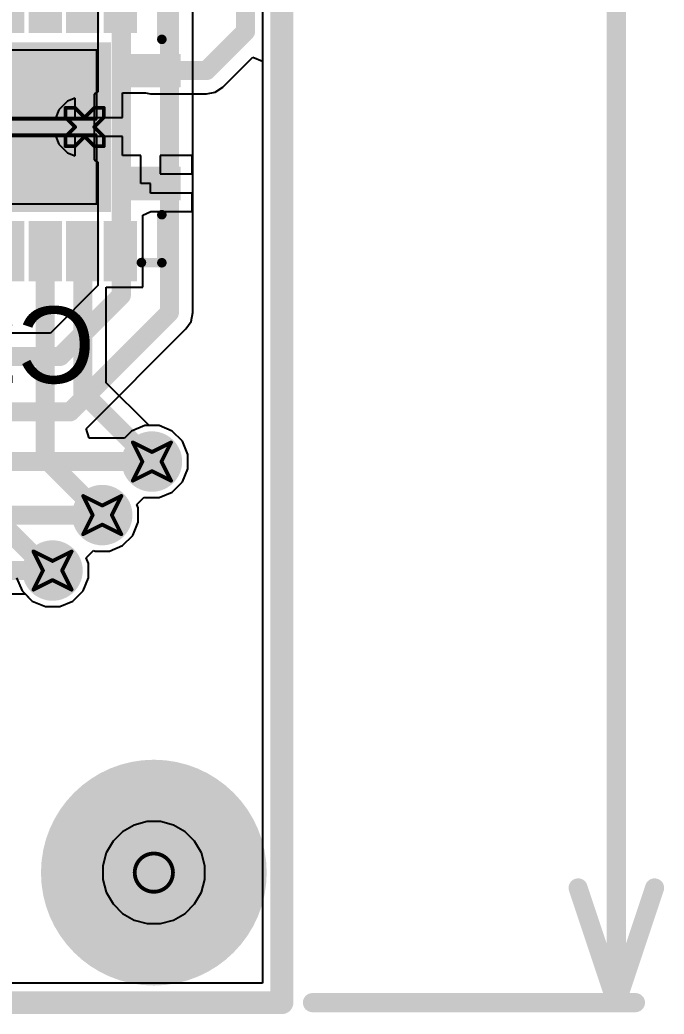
# Model space of a CAD drawing. Header units: inches. Extents: x -48 to 200, y -49 to 27.
# Drawn here: x 3.796 to 4.133, y -0.075 to 0.445 of the extents above; entities that cross this region are included whole.
import ezdxf

# ---------------------------------------------------------------- set-up
doc = ezdxf.new("R2010")
doc.units = ezdxf.units.IN
doc.header["$MEASUREMENT"] = 0
for name, color, linetype in [('Board Outline', 216, 'Continuous'), ('Bottom Layer', 5, 'Continuous'), ('Bottom Overlay', 54, 'Continuous'), ('Bottom Paste', 16, 'Continuous'), ('Bottom Solder', 6, 'Continuous'), ('Dimension', 6, 'Continuous'), ('Drill Drawing', 1, 'Continuous'), ('Multi-Layer', 9, 'Continuous'), ('Pad Holes', 156, 'Continuous'), ('Top Layer', 1, 'Continuous'), ('Top Solder', 216, 'Continuous'), ('Via Holes', 16, 'Continuous')]:
    doc.layers.add(name, color=color, linetype=linetype)
doc.styles.add('Arial', font='', dxfattribs={"height": 0.2})
doc.styles.get('Arial').set_extended_font_data('Arial')

# ---------------------------------------------------------------- blocks, each defined once
blk = doc.blocks.new('F_____________2')
at = {"layer": 'Bottom Layer'}
h = blk.add_hatch(color=5, dxfattribs=at)
edge = h.paths.add_edge_path()
edge.add_arc((0, 0), 0.019685, 0, 360)
at = {"layer": 'Bottom Solder'}
h = blk.add_hatch(color=6, dxfattribs=at)
edge = h.paths.add_edge_path()
edge.add_arc((0, 0), 0.0590551, 0, 360)
at = {"layer": 'Multi-Layer'}
h = blk.add_hatch(color=9, dxfattribs=at)
edge = h.paths.add_edge_path()
edge.add_arc((0, 0), 0.019685, 0, 360)
at = {"layer": 'Pad Holes'}
h = blk.add_hatch(color=7, dxfattribs=at)
edge = h.paths.add_edge_path()
edge.add_arc((0, 0), 0.019685, 0, 360)
at = {"layer": 'Top Layer'}
h = blk.add_hatch(color=1, dxfattribs=at)
edge = h.paths.add_edge_path()
edge.add_arc((0, 0), 0.019685, 0, 360)
at = {"layer": 'Top Solder'}
h = blk.add_hatch(color=216, dxfattribs=at)
edge = h.paths.add_edge_path()
edge.add_arc((0, 0), 0.0590551, 0, 360)
blk = doc.blocks.new('20_VFQFN_E_______P___B_21')
at = {"layer": 'Bottom Layer'}
for points in [[(-0.034252, 0.0964566), (-0.0248032, 0.0964566), (-0.0248032, 0.0728346), (-0.034252, 0.0728346)], [(0.0248032, 0.0964566), (0.034252, 0.0964566), (0.034252, 0.0728346), (0.0248032, 0.0728346)], [(-0.0767716, 0.0736219), (-0.0531496, 0.0736219), (-0.0531496, 0.0641731), (-0.0767716, 0.0641731)], [(0.0531496, 0.0736219), (0.0767716, 0.0736219), (0.0767716, 0.0641731), (0.0531496, 0.0641731)], [(-0.04035435, 0.06003925), (0.04035435, 0.06003925), (0.04035435, -0.06003945), (-0.04035435, -0.06003945)], [(-0.0767716, 0.0539369), (-0.0531496, 0.0539369), (-0.0531496, 0.0444881), (-0.0767716, 0.0444881)], [(0.0531496, 0.0539369), (0.0767716, 0.0539369), (0.0767716, 0.0444881), (0.0531496, 0.0444881)], [(-0.0767716, 0.0342519), (-0.0531496, 0.0342519), (-0.0531496, 0.0248031), (-0.0767716, 0.0248031)], [(0.0531496, 0.0342519), (0.0767716, 0.0342519), (0.0767716, 0.0248031), (0.0531496, 0.0248031)], [(-0.0767716, 0.0145668), (-0.0531496, 0.0145668), (-0.0531496, 0.005118), (-0.0767716, 0.005118)], [(0.0531496, 0.0145668), (0.0767716, 0.0145668), (0.0767716, 0.005118), (0.0531496, 0.005118)], [(-0.0767716, -0.0051182), (-0.0531496, -0.0051182), (-0.0531496, -0.014567), (-0.0767716, -0.014567)], [(0.0531496, -0.0051182), (0.0767716, -0.0051182), (0.0767716, -0.014567), (0.0531496, -0.014567)], [(-0.0767716, -0.0248033), (-0.0531496, -0.0248033), (-0.0531496, -0.0342521), (-0.0767716, -0.0342521)], [(0.0531496, -0.0248033), (0.0767716, -0.0248033), (0.0767716, -0.0342521), (0.0531496, -0.0342521)], [(-0.0767716, -0.0444883), (-0.0531496, -0.0444883), (-0.0531496, -0.0539371), (-0.0767716, -0.0539371)], [(0.0531496, -0.0444883), (0.0767716, -0.0444883), (0.0767716, -0.0539371), (0.0531496, -0.0539371)], [(-0.0767716, -0.0641733), (-0.0531496, -0.0641733), (-0.0531496, -0.0736221), (-0.0767716, -0.0736221)], [(0.0531496, -0.0641733), (0.0767716, -0.0641733), (0.0767716, -0.0736221), (0.0531496, -0.0736221)], [(-0.034252, -0.0728348), (-0.0248032, -0.0728348), (-0.0248032, -0.0964568), (-0.034252, -0.0964568)], [(0.0248032, -0.0728348), (0.034252, -0.0728348), (0.034252, -0.0964568), (0.0248032, -0.0964568)]]:
    blk.add_hatch(color=5, dxfattribs=at).paths.add_polyline_path(points)
h = blk.add_hatch(color=5, dxfattribs=at)
edge = h.paths.add_edge_path()
edge.add_arc((0, 0.0501968), 0.0059055, 0, 360)
h = blk.add_hatch(color=5, dxfattribs=at)
edge = h.paths.add_edge_path()
edge.add_arc((-0.0305118, -1e-07), 0.0059055, 0, 360)
h = blk.add_hatch(color=5, dxfattribs=at)
edge = h.paths.add_edge_path()
edge.add_arc((0.0305118, -1e-07), 0.0059055, 0, 360)
h = blk.add_hatch(color=5, dxfattribs=at)
edge = h.paths.add_edge_path()
edge.add_arc((0, -0.050197), 0.0059055, 0, 360)
at = {"layer": 'Bottom Paste'}
for points in [[(-0.034252, 0.0964566), (-0.0248032, 0.0964566), (-0.0248032, 0.0728346), (-0.034252, 0.0728346)], [(0.0248032, 0.0964566), (0.034252, 0.0964566), (0.034252, 0.0728346), (0.0248032, 0.0728346)], [(-0.0767716, 0.0736219), (-0.0531496, 0.0736219), (-0.0531496, 0.0641731), (-0.0767716, 0.0641731)], [(0.0531496, 0.0736219), (0.0767716, 0.0736219), (0.0767716, 0.0641731), (0.0531496, 0.0641731)], [(-0.0767716, 0.0539369), (-0.0531496, 0.0539369), (-0.0531496, 0.0444881), (-0.0767716, 0.0444881)], [(0.0531496, 0.0539369), (0.0767716, 0.0539369), (0.0767716, 0.0444881), (0.0531496, 0.0444881)], [(-0.0767716, 0.0342519), (-0.0531496, 0.0342519), (-0.0531496, 0.0248031), (-0.0767716, 0.0248031)], [(0.0531496, 0.0342519), (0.0767716, 0.0342519), (0.0767716, 0.0248031), (0.0531496, 0.0248031)], [(-0.0767716, 0.0145668), (-0.0531496, 0.0145668), (-0.0531496, 0.005118), (-0.0767716, 0.005118)], [(0.0531496, 0.0145668), (0.0767716, 0.0145668), (0.0767716, 0.005118), (0.0531496, 0.005118)], [(-0.0767716, -0.0051182), (-0.0531496, -0.0051182), (-0.0531496, -0.014567), (-0.0767716, -0.014567)], [(0.0531496, -0.0051182), (0.0767716, -0.0051182), (0.0767716, -0.014567), (0.0531496, -0.014567)], [(-0.0767716, -0.0248033), (-0.0531496, -0.0248033), (-0.0531496, -0.0342521), (-0.0767716, -0.0342521)], [(0.0531496, -0.0248033), (0.0767716, -0.0248033), (0.0767716, -0.0342521), (0.0531496, -0.0342521)], [(-0.0767716, -0.0444883), (-0.0531496, -0.0444883), (-0.0531496, -0.0539371), (-0.0767716, -0.0539371)], [(0.0531496, -0.0444883), (0.0767716, -0.0444883), (0.0767716, -0.0539371), (0.0531496, -0.0539371)], [(-0.0767716, -0.0641733), (-0.0531496, -0.0641733), (-0.0531496, -0.0736221), (-0.0767716, -0.0736221)], [(0.0531496, -0.0641733), (0.0767716, -0.0641733), (0.0767716, -0.0736221), (0.0531496, -0.0736221)], [(-0.034252, -0.0728348), (-0.0248032, -0.0728348), (-0.0248032, -0.0964568), (-0.034252, -0.0964568)], [(0.0248032, -0.0728348), (0.034252, -0.0728348), (0.034252, -0.0964568), (0.0248032, -0.0964568)]]:
    blk.add_hatch(color=16, dxfattribs=at).paths.add_polyline_path(points)
at = {"layer": 'Bottom Solder'}
for points in [[(-0.038252, 0.1004566), (-0.0208032, 0.1004566), (-0.0208032, 0.0688346), (-0.038252, 0.0688346)], [(0.0208032, 0.1004566), (0.038252, 0.1004566), (0.038252, 0.0688346), (0.0208032, 0.0688346)], [(-0.0807716, 0.0776219), (-0.0491496, 0.0776219), (-0.0491496, 0.0601731), (-0.0807716, 0.0601731)], [(0.0491496, 0.0776219), (0.0807716, 0.0776219), (0.0807716, 0.0601731), (0.0491496, 0.0601731)], [(-0.04435435, 0.06403925), (0.04435435, 0.06403925), (0.04435435, -0.06403945), (-0.04435435, -0.06403945)], [(-0.0807716, 0.0579369), (-0.0491496, 0.0579369), (-0.0491496, 0.0404881), (-0.0807716, 0.0404881)], [(0.0491496, 0.0579369), (0.0807716, 0.0579369), (0.0807716, 0.0404881), (0.0491496, 0.0404881)], [(-0.0807716, 0.0382519), (-0.0491496, 0.0382519), (-0.0491496, 0.0208031), (-0.0807716, 0.0208031)], [(0.0491496, 0.0382519), (0.0807716, 0.0382519), (0.0807716, 0.0208031), (0.0491496, 0.0208031)], [(-0.0807716, 0.0185668), (-0.0491496, 0.0185668), (-0.0491496, 0.001118), (-0.0807716, 0.001118)], [(0.0491496, 0.0185668), (0.0807716, 0.0185668), (0.0807716, 0.001118), (0.0491496, 0.001118)], [(-0.0807716, -0.0011182), (-0.0491496, -0.0011182), (-0.0491496, -0.018567), (-0.0807716, -0.018567)], [(0.0491496, -0.0011182), (0.0807716, -0.0011182), (0.0807716, -0.018567), (0.0491496, -0.018567)], [(-0.0807716, -0.0208033), (-0.0491496, -0.0208033), (-0.0491496, -0.0382521), (-0.0807716, -0.0382521)], [(0.0491496, -0.0208033), (0.0807716, -0.0208033), (0.0807716, -0.0382521), (0.0491496, -0.0382521)], [(-0.0807716, -0.0404883), (-0.0491496, -0.0404883), (-0.0491496, -0.0579371), (-0.0807716, -0.0579371)], [(0.0491496, -0.0404883), (0.0807716, -0.0404883), (0.0807716, -0.0579371), (0.0491496, -0.0579371)], [(-0.0807716, -0.0601733), (-0.0491496, -0.0601733), (-0.0491496, -0.0776221), (-0.0807716, -0.0776221)], [(0.0491496, -0.0601733), (0.0807716, -0.0601733), (0.0807716, -0.0776221), (0.0491496, -0.0776221)], [(-0.038252, -0.0688348), (-0.0208032, -0.0688348), (-0.0208032, -0.1004568), (-0.038252, -0.1004568)], [(0.0208032, -0.0688348), (0.038252, -0.0688348), (0.038252, -0.1004568), (0.0208032, -0.1004568)]]:
    blk.add_hatch(color=6, dxfattribs=at).paths.add_polyline_path(points)
at = {"layer": 'Multi-Layer'}
h = blk.add_hatch(color=9, dxfattribs=at)
edge = h.paths.add_edge_path()
edge.add_arc((0, 0.0501968), 0.0059055, 0, 360)
h = blk.add_hatch(color=9, dxfattribs=at)
edge = h.paths.add_edge_path()
edge.add_arc((-0.0305118, -1e-07), 0.0059055, 0, 360)
h = blk.add_hatch(color=9, dxfattribs=at)
edge = h.paths.add_edge_path()
edge.add_arc((0.0305118, -1e-07), 0.0059055, 0, 360)
h = blk.add_hatch(color=9, dxfattribs=at)
edge = h.paths.add_edge_path()
edge.add_arc((0, -0.050197), 0.0059055, 0, 360)
at = {"layer": 'Pad Holes'}
h = blk.add_hatch(color=7, dxfattribs=at)
edge = h.paths.add_edge_path()
edge.add_arc((0, 0.0501968), 0.003937, 0, 360)
h = blk.add_hatch(color=7, dxfattribs=at)
edge = h.paths.add_edge_path()
edge.add_arc((-0.0305118, -1e-07), 0.003937, 0, 360)
h = blk.add_hatch(color=7, dxfattribs=at)
edge = h.paths.add_edge_path()
edge.add_arc((0.0305118, -1e-07), 0.003937, 0, 360)
h = blk.add_hatch(color=7, dxfattribs=at)
edge = h.paths.add_edge_path()
edge.add_arc((0, -0.050197), 0.003937, 0, 360)
at = {"layer": 'Top Layer'}
h = blk.add_hatch(color=1, dxfattribs=at)
edge = h.paths.add_edge_path()
edge.add_arc((0, 0.0501968), 0.0059055, 0, 360)
h = blk.add_hatch(color=1, dxfattribs=at)
edge = h.paths.add_edge_path()
edge.add_arc((-0.0305118, -1e-07), 0.0059055, 0, 360)
h = blk.add_hatch(color=1, dxfattribs=at)
edge = h.paths.add_edge_path()
edge.add_arc((0.0305118, -1e-07), 0.0059055, 0, 360)
h = blk.add_hatch(color=1, dxfattribs=at)
edge = h.paths.add_edge_path()
edge.add_arc((0, -0.050197), 0.0059055, 0, 360)
at = {"layer": 'Bottom Overlay'}
for points in [[(-0.0708948, 0.0798816, 0.005, 0.005, 0), (-0.0709826, 0.0905826, 0.005, 0.005, 0)], [(-0.0458504, 0.0905826, 0.005, 0.005, 0), (-0.0709826, 0.0905826, 0.005, 0.005, 0)], [(0.0709826, 0.0905826, 0.005, 0.005, 0), (0.0458504, 0.0905826, 0.005, 0.005, 0)], [(0.0708948, 0.0798816, 0.005, 0.005, 0), (0.0709826, 0.0905826, 0.005, 0.005, 0)], [(-0.0709826, -0.0905828, 0.005, 0.005, 0), (-0.0708948, -0.0798818, 0.005, 0.005, 0)], [(0.0709826, -0.0905828, 0.005, 0.005, 0), (0.0708948, -0.0798818, 0.005, 0.005, 0)], [(-0.0458504, -0.0905828, 0.005, 0.005, 0), (-0.0709826, -0.0905828, 0.005, 0.005, 0)], [(0.0709826, -0.0905828, 0.005, 0.005, 0), (0.0458504, -0.0905828, 0.005, 0.005, 0)], [(-0.0345276, -0.1096458, 0.005, 0.005, 0), (-0.0295276, -0.1046458, 0.005, 0.005, 0)], [(-0.0245276, -0.1096458, 0.005, 0.005, 0), (-0.0295276, -0.1046458, 0.005, 0.005, 0)], [(-0.0245276, -0.1096458, 0.005, 0.005, 0), (-0.0345276, -0.1096458, 0.005, 0.005, 0)]]:
    blk.add_lwpolyline(points, format="xyseb", dxfattribs=at)
for points in [[(-0.0722326, 0.0905826, 0.0025, 0.0025, 1), (-0.0697326, 0.0905826, 0.0025, 0.0025, 1)], [(-0.0722326, 0.0905826, 0.0025, 0.0025, 1), (-0.0697326, 0.0905826, 0.0025, 0.0025, 1)], [(-0.0471004, 0.0905826, 0.0025, 0.0025, 1), (-0.0446004, 0.0905826, 0.0025, 0.0025, 1)], [(0.0446004, 0.0905826, 0.0025, 0.0025, 1), (0.0471004, 0.0905826, 0.0025, 0.0025, 1)], [(0.0697326, 0.0905826, 0.0025, 0.0025, 1), (0.0722326, 0.0905826, 0.0025, 0.0025, 1)], [(0.0697326, 0.0905826, 0.0025, 0.0025, 1), (0.0722326, 0.0905826, 0.0025, 0.0025, 1)], [(-0.0721448, 0.0798816, 0.0025, 0.0025, 1), (-0.0696448, 0.0798816, 0.0025, 0.0025, 1)], [(0.0696448, 0.0798816, 0.0025, 0.0025, 1), (0.0721448, 0.0798816, 0.0025, 0.0025, 1)], [(-0.0721448, -0.0798818, 0.0025, 0.0025, 1), (-0.0696448, -0.0798818, 0.0025, 0.0025, 1)], [(0.0696448, -0.0798818, 0.0025, 0.0025, 1), (0.0721448, -0.0798818, 0.0025, 0.0025, 1)], [(-0.0722326, -0.0905828, 0.0025, 0.0025, 1), (-0.0697326, -0.0905828, 0.0025, 0.0025, 1)], [(-0.0722326, -0.0905828, 0.0025, 0.0025, 1), (-0.0697326, -0.0905828, 0.0025, 0.0025, 1)], [(-0.0471004, -0.0905828, 0.0025, 0.0025, 1), (-0.0446004, -0.0905828, 0.0025, 0.0025, 1)], [(0.0446004, -0.0905828, 0.0025, 0.0025, 1), (0.0471004, -0.0905828, 0.0025, 0.0025, 1)], [(0.0697326, -0.0905828, 0.0025, 0.0025, 1), (0.0722326, -0.0905828, 0.0025, 0.0025, 1)], [(0.0697326, -0.0905828, 0.0025, 0.0025, 1), (0.0722326, -0.0905828, 0.0025, 0.0025, 1)], [(-0.0307776, -0.1046458, 0.0025, 0.0025, 1), (-0.0282776, -0.1046458, 0.0025, 0.0025, 1)], [(-0.0307776, -0.1046458, 0.0025, 0.0025, 1), (-0.0282776, -0.1046458, 0.0025, 0.0025, 1)], [(-0.0357776, -0.1096458, 0.0025, 0.0025, 1), (-0.0332776, -0.1096458, 0.0025, 0.0025, 1)], [(-0.0357776, -0.1096458, 0.0025, 0.0025, 1), (-0.0332776, -0.1096458, 0.0025, 0.0025, 1)], [(-0.0257776, -0.1096458, 0.0025, 0.0025, 1), (-0.0232776, -0.1096458, 0.0025, 0.0025, 1)], [(-0.0257776, -0.1096458, 0.0025, 0.0025, 1), (-0.0232776, -0.1096458, 0.0025, 0.0025, 1)]]:
    blk.add_lwpolyline(points, format="xyseb", close=True, dxfattribs=at)
at = {"layer": 'Bottom Paste'}
for p, q in [((-0.003937, 0.056496), (-0.0401575, 0.056496)), ((-0.0401575, 0.056496), (-0.0401575, 0.0041338)), ((-0.003937, 0.0041338), (-0.003937, 0.056496)), ((0.0401575, 0.056496), (0.003937, 0.056496)), ((0.003937, 0.056496), (0.003937, 0.0041338)), ((0.0401575, 0.0041338), (0.0401575, 0.056496)), ((-0.0401575, 0.0041338), (-0.003937, 0.0041338)), ((0.003937, 0.0041338), (0.0401575, 0.0041338)), ((-0.003937, -0.004134), (-0.0401575, -0.004134)), ((-0.0401575, -0.004134), (-0.0401575, -0.0564962)), ((-0.003937, -0.0564962), (-0.003937, -0.004134)), ((0.0401575, -0.004134), (0.003937, -0.004134)), ((0.003937, -0.004134), (0.003937, -0.0564962)), ((0.0401575, -0.0564962), (0.0401575, -0.004134)), ((-0.0401575, -0.0564962), (-0.003937, -0.0564962)), ((0.003937, -0.0564962), (0.0401575, -0.0564962))]:
    blk.add_line(p, q, dxfattribs=at)

msp = doc.modelspace()

# ---------------------------------------------------------------- hatches: boundary and pattern name
at = {"layer": 'Bottom Layer'}
h = msp.add_hatch(color=5, dxfattribs=at)
edge = h.paths.add_edge_path()
edge.add_arc((3.865, 0.214), 0.011811, 0, 360)
h = msp.add_hatch(color=5, dxfattribs=at)
edge = h.paths.add_edge_path()
edge.add_arc((3.839, 0.186), 0.011811, 0, 360)
h = msp.add_hatch(color=5, dxfattribs=at)
edge = h.paths.add_edge_path()
edge.add_arc((3.813, 0.157), 0.011811, 0, 360)
at = {"layer": 'Bottom Solder'}
h = msp.add_hatch(color=6, dxfattribs=at)
edge = h.paths.add_edge_path()
edge.add_arc((3.865, 0.214), 0.015811, 0, 360)
h = msp.add_hatch(color=6, dxfattribs=at)
edge = h.paths.add_edge_path()
edge.add_arc((3.839, 0.186), 0.015811, 0, 360)
h = msp.add_hatch(color=6, dxfattribs=at)
edge = h.paths.add_edge_path()
edge.add_arc((3.813, 0.157), 0.015811, 0, 360)
at = {"layer": 'Top Layer'}
h = msp.add_hatch(color=1, dxfattribs=at)
edge = h.paths.add_edge_path()
edge.add_arc((3.865, 0.214), 0.011811, 0, 360)
h = msp.add_hatch(color=1, dxfattribs=at)
edge = h.paths.add_edge_path()
edge.add_arc((3.839, 0.186), 0.011811, 0, 360)
h = msp.add_hatch(color=1, dxfattribs=at)
edge = h.paths.add_edge_path()
edge.add_arc((3.813, 0.157), 0.011811, 0, 360)
at = {"layer": 'Top Solder'}
h = msp.add_hatch(color=216, dxfattribs=at)
edge = h.paths.add_edge_path()
edge.add_arc((3.865, 0.214), 0.015811, 0, 360)
h = msp.add_hatch(color=216, dxfattribs=at)
edge = h.paths.add_edge_path()
edge.add_arc((3.839, 0.186), 0.015811, 0, 360)
h = msp.add_hatch(color=216, dxfattribs=at)
edge = h.paths.add_edge_path()
edge.add_arc((3.813, 0.157), 0.015811, 0, 360)
at = {"layer": 'Via Holes'}
h = msp.add_hatch(color=7, dxfattribs=at)
edge = h.paths.add_edge_path()
edge.add_arc((3.865, 0.214), 0.0059055, 0, 360)
h = msp.add_hatch(color=7, dxfattribs=at)
edge = h.paths.add_edge_path()
edge.add_arc((3.839, 0.186), 0.0059055, 0, 360)
h = msp.add_hatch(color=7, dxfattribs=at)
edge = h.paths.add_edge_path()
edge.add_arc((3.813, 0.157), 0.0059055, 0, 360)

# ---------------------------------------------------------------- linework, layer by layer
at = {"layer": 'Board Outline'}
for points in [[(3.933, -0.069, 0.012, 0.012, 0), (3.933, 1.931, 0.012, 0.012, 0)], [(-0.067, -0.069, 0.012, 0.012, 0), (3.933, -0.069, 0.012, 0.012, 0)]]:
    msp.add_lwpolyline(points, format="xyseb", dxfattribs=at)
msp.add_lwpolyline([(3.93, -0.069, 0.006, 0.006, 1), (3.936, -0.069, 0.006, 0.006, 1)], format="xyseb", close=True, dxfattribs=at)
msp.add_lwpolyline([(3.93, -0.069, 0.006, 0.006, 1), (3.936, -0.069, 0.006, 0.006, 1)], format="xyseb", close=True, dxfattribs=at)
at = {"layer": 'Bottom Layer'}
for p, q in [((3.9021476, 0.4098446), (3.9178046, 0.4255016)), ((3.9178046, 0.4255016), (3.9228046, 0.4234305)), ((3.9228046, 0.4234305), (3.9228046, -0.0588046)), ((3.8496613, 0.3939684), (3.8496613, 0.4067717)), ((3.8496613, 0.4067717), (3.8617001, 0.4067717)), ((3.8617001, 0.4067717), (3.8642677, 0.406261)), ((3.8642677, 0.406261), (3.8934961, 0.406261)), ((3.8934961, 0.406261), (3.8981783, 0.4071923)), ((3.8981783, 0.4071923), (3.9021476, 0.4098446)), ((3.7796221, 0.3939684), (3.8496613, 0.3939684)), ((3.8496613, 0.3839684), (3.7796221, 0.3839684)), ((3.8496613, 0.3741653), (3.8496613, 0.3839684)), ((3.8592677, 0.3741653), (3.8496613, 0.3741653)), ((3.8592677, 0.3594407), (3.8592677, 0.3741653)), ((3.8860787, 0.3741653), (3.8692677, 0.3741653)), ((3.8692677, 0.3741653), (3.8692677, 0.3644407)), ((3.8860787, 0.3644407), (3.8860787, 0.3741653)), ((3.8692677, 0.3644407), (3.8860787, 0.3644407)), ((3.8642677, 0.3594407), (3.8592677, 0.3594407)), ((3.8642677, 0.3544407), (3.8642677, 0.3594407)), ((3.8860787, 0.3544407), (3.8642677, 0.3544407)), ((3.8860787, 0.3447165), (3.8860787, 0.3544407)), ((3.860244, 0.3428188), (3.864458, 0.3447165)), ((3.864458, 0.3447165), (3.8860787, 0.3447165)), ((3.860244, 0.3051969), (3.860244, 0.3428188)), ((3.8410697, 0.2552333), (3.8410697, 0.3051969)), ((3.8410697, 0.3051969), (3.860244, 0.3051969)), ((3.863492, 0.232811), (3.8410697, 0.2552333)), ((3.8687417, 0.232811), (3.863492, 0.232811)), ((3.8756556, 0.2299472), (3.8687417, 0.232811)), ((3.8809472, 0.2246556), (3.8756556, 0.2299472)), ((3.883811, 0.2177417), (3.8809472, 0.2246556)), ((3.883811, 0.2102583), (3.883811, 0.2177417)), ((3.8809472, 0.2033444), (3.883811, 0.2102583)), ((3.8756556, 0.1980528), (3.8809472, 0.2033444)), ((3.8687417, 0.195189), (3.8756556, 0.1980528)), ((3.8570794, 0.1915079), (3.8609063, 0.1953348)), ((3.8609063, 0.1953348), (3.8612583, 0.195189)), ((3.8612583, 0.195189), (3.8687417, 0.195189)), ((3.857811, 0.1897417), (3.8570794, 0.1915079)), ((3.857811, 0.1822583), (3.857811, 0.1897417)), ((3.8549472, 0.1753444), (3.857811, 0.1822583)), ((3.8496556, 0.1700528), (3.8549472, 0.1753444)), ((3.8305794, 0.163715), (3.8344063, 0.1675419)), ((3.8344063, 0.1675419), (3.8352583, 0.167189)), ((3.8352583, 0.167189), (3.8427417, 0.167189)), ((3.8427417, 0.167189), (3.8496556, 0.1700528)), ((3.831811, 0.1607417), (3.8305794, 0.163715)), ((3.831811, 0.1532583), (3.831811, 0.1607417)), ((3.794189, 0.1532583), (3.7970528, 0.1463444)), ((3.8289472, 0.1463444), (3.831811, 0.1532583)), ((3.7970528, 0.1463444), (3.8023444, 0.1410528)), ((3.8236556, 0.1410528), (3.8289472, 0.1463444)), ((3.8023444, 0.1410528), (3.8092583, 0.138189)), ((3.8167417, 0.138189), (3.8236556, 0.1410528)), ((3.8092583, 0.138189), (3.8167417, 0.138189)), ((3.8557, 0.0238665), (3.849615, 0.0203533)), ((3.8624868, 0.025685), (3.8557, 0.0238665)), ((3.8695132, 0.025685), (3.8624868, 0.025685)), ((3.8763, 0.0238665), (3.8695132, 0.025685)), ((3.882385, 0.0203533), (3.8763, 0.0238665)), ((3.849615, 0.0203533), (3.8446467, 0.015385)), ((3.8873533, 0.015385), (3.882385, 0.0203533)), ((3.8446467, 0.015385), (3.8411335, 0.0093)), ((3.8908665, 0.0093), (3.8873533, 0.015385)), ((3.8411335, 0.0093), (3.839315, 0.0025132)), ((3.892685, 0.0025132), (3.8908665, 0.0093)), ((3.839315, 0.0025132), (3.839315, -0.0045132)), ((3.892685, -0.0045132), (3.892685, 0.0025132)), ((3.839315, -0.0045132), (3.8411335, -0.0113)), ((3.8908665, -0.0113), (3.892685, -0.0045132)), ((3.8411335, -0.0113), (3.8446467, -0.017385)), ((3.8873533, -0.017385), (3.8908665, -0.0113)), ((3.8446467, -0.017385), (3.849615, -0.0223533)), ((3.882385, -0.0223533), (3.8873533, -0.017385)), ((3.849615, -0.0223533), (3.8557, -0.0258665)), ((3.8557, -0.0258665), (3.8624868, -0.027685)), ((3.8695132, -0.027685), (3.8763, -0.0258665)), ((3.8763, -0.0258665), (3.882385, -0.0223533)), ((3.8624868, -0.027685), (3.8695132, -0.027685)), ((3.9228046, -0.0588046), (-0.0568046, -0.0588046))]:
    msp.add_line(p, q, dxfattribs=at)
for points in [[(3.914, 0.439, 0.01, 0.01, 0), (3.914, 0.609, 0.01, 0.01, 0)], [(3.8934961, 0.4184961, 0.01, 0.01, 0), (3.914, 0.439, 0.01, 0.01, 0)], [(3.8642677, 0.4184961, 0.01, 0.01, 0), (3.8934961, 0.4184961, 0.01, 0.01, 0)], [(3.8091496, 0.2158504, 0.01, 0.01, 0), (3.8091496, 0.3240079, 0.01, 0.01, 0)], [(3.8288346, 0.2501654, 0.01, 0.01, 0), (3.8288346, 0.3240079, 0.01, 0.01, 0)], [(3.8288346, 0.2501654, 0.01, 0.01, 0), (3.865, 0.214, 0.01, 0.01, 0)], [(3.8091496, 0.2158504, 0.01, 0.01, 0), (3.839, 0.186, 0.01, 0.01, 0)], [(3.7894645, 0.1784522, 0.01, 0.01, 0), (3.8109167, 0.157, 0.01, 0.01, 0)], [(3.8109167, 0.157, 0.01, 0.01, 0), (3.813, 0.157, 0.01, 0.01, 0)]]:
    msp.add_lwpolyline(points, format="xyseb", dxfattribs=at)
for points in [[(3.9115, 0.439, 0.005, 0.005, 1), (3.9165, 0.439, 0.005, 0.005, 1)], [(3.9115, 0.439, 0.005, 0.005, 1), (3.9165, 0.439, 0.005, 0.005, 1)], [(3.8617677, 0.4184961, 0.005, 0.005, 1), (3.8667677, 0.4184961, 0.005, 0.005, 1)], [(3.8909961, 0.4184961, 0.005, 0.005, 1), (3.8959961, 0.4184961, 0.005, 0.005, 1)], [(3.8909961, 0.4184961, 0.005, 0.005, 1), (3.8959961, 0.4184961, 0.005, 0.005, 1)], [(3.8066496, 0.3240079, 0.005, 0.005, 1), (3.8116496, 0.3240079, 0.005, 0.005, 1)], [(3.8263346, 0.3240079, 0.005, 0.005, 1), (3.8313346, 0.3240079, 0.005, 0.005, 1)], [(3.8263346, 0.2501654, 0.005, 0.005, 1), (3.8313346, 0.2501654, 0.005, 0.005, 1)], [(3.8263346, 0.2501654, 0.005, 0.005, 1), (3.8313346, 0.2501654, 0.005, 0.005, 1)], [(3.8066496, 0.2158504, 0.005, 0.005, 1), (3.8116496, 0.2158504, 0.005, 0.005, 1)], [(3.8066496, 0.2158504, 0.005, 0.005, 1), (3.8116496, 0.2158504, 0.005, 0.005, 1)], [(3.8625, 0.214, 0.005, 0.005, 1), (3.8675, 0.214, 0.005, 0.005, 1)], [(3.8365, 0.186, 0.005, 0.005, 1), (3.8415, 0.186, 0.005, 0.005, 1)], [(3.8084167, 0.157, 0.005, 0.005, 1), (3.8134167, 0.157, 0.005, 0.005, 1)], [(3.8084167, 0.157, 0.005, 0.005, 1), (3.8134167, 0.157, 0.005, 0.005, 1)], [(3.8105, 0.157, 0.005, 0.005, 1), (3.8155, 0.157, 0.005, 0.005, 1)]]:
    msp.add_lwpolyline(points, format="xyseb", close=True, dxfattribs=at)
at = {"layer": 'Dimension'}
for points in [[(4.108, -0.069, 0.01, 0.01, 0), (4.108, 0.664076, 0.01, 0.01, 0)], [(4.088, -0.009, 0.01, 0.01, 0), (4.108, -0.069, 0.01, 0.01, 0)], [(4.108, -0.069, 0.01, 0.01, 0), (4.128, -0.009, 0.01, 0.01, 0)], [(3.949, -0.069, 0.01, 0.01, 0), (4.118, -0.069, 0.01, 0.01, 0)]]:
    msp.add_lwpolyline(points, format="xyseb", dxfattribs=at)
for points in [[(4.0855, -0.009, 0.005, 0.005, 1), (4.0905, -0.009, 0.005, 0.005, 1)], [(4.1255, -0.009, 0.005, 0.005, 1), (4.1305, -0.009, 0.005, 0.005, 1)], [(3.9465, -0.069, 0.005, 0.005, 1), (3.9515, -0.069, 0.005, 0.005, 1)], [(4.1055, -0.069, 0.005, 0.005, 1), (4.1105, -0.069, 0.005, 0.005, 1)], [(4.1055, -0.069, 0.005, 0.005, 1), (4.1105, -0.069, 0.005, 0.005, 1)], [(4.1055, -0.069, 0.005, 0.005, 1), (4.1105, -0.069, 0.005, 0.005, 1)], [(4.1155, -0.069, 0.005, 0.005, 1), (4.1205, -0.069, 0.005, 0.005, 1)]]:
    msp.add_lwpolyline(points, format="xyseb", close=True, dxfattribs=at)
at = {"layer": 'Drill Drawing'}
for points in [[(3.8198189, 0.3939685, 0.002, 0.002, 0), (3.8198189, 0.3989685, 0.002, 0.002, 0)], [(3.8198189, 0.3989685, 0.002, 0.002, 0), (3.8248189, 0.3989685, 0.002, 0.002, 0)], [(3.8248189, 0.3989685, 0.002, 0.002, 0), (3.8298189, 0.3939685, 0.002, 0.002, 0)], [(3.8298189, 0.3939685, 0.002, 0.002, 0), (3.8348189, 0.3989685, 0.002, 0.002, 0)], [(3.8348189, 0.3989685, 0.002, 0.002, 0), (3.8398189, 0.3989685, 0.002, 0.002, 0)], [(3.8398189, 0.3939685, 0.002, 0.002, 0), (3.8398189, 0.3989685, 0.002, 0.002, 0)], [(3.8198189, 0.3939685, 0.002, 0.002, 0), (3.8248189, 0.3889685, 0.002, 0.002, 0)], [(3.8348189, 0.3889685, 0.002, 0.002, 0), (3.8398189, 0.3939685, 0.002, 0.002, 0)], [(3.8198189, 0.3839685, 0.002, 0.002, 0), (3.8248189, 0.3889685, 0.002, 0.002, 0)], [(3.8198189, 0.3789685, 0.002, 0.002, 0), (3.8198189, 0.3839685, 0.002, 0.002, 0)], [(3.8248189, 0.3789685, 0.002, 0.002, 0), (3.8298189, 0.3839685, 0.002, 0.002, 0)], [(3.8298189, 0.3839685, 0.002, 0.002, 0), (3.8348189, 0.3789685, 0.002, 0.002, 0)], [(3.8348189, 0.3889685, 0.002, 0.002, 0), (3.8398189, 0.3839685, 0.002, 0.002, 0)], [(3.8398189, 0.3789685, 0.002, 0.002, 0), (3.8398189, 0.3839685, 0.002, 0.002, 0)], [(3.8198189, 0.3789685, 0.002, 0.002, 0), (3.8248189, 0.3789685, 0.002, 0.002, 0)], [(3.8348189, 0.3789685, 0.002, 0.002, 0), (3.8398189, 0.3789685, 0.002, 0.002, 0)], [(3.855, 0.224, 0.002, 0.002, 0), (3.865, 0.219, 0.002, 0.002, 0)], [(3.855, 0.224, 0.002, 0.002, 0), (3.86, 0.214, 0.002, 0.002, 0)], [(3.865, 0.219, 0.002, 0.002, 0), (3.875, 0.224, 0.002, 0.002, 0)], [(3.87, 0.214, 0.002, 0.002, 0), (3.875, 0.224, 0.002, 0.002, 0)], [(3.855, 0.204, 0.002, 0.002, 0), (3.86, 0.214, 0.002, 0.002, 0)], [(3.87, 0.214, 0.002, 0.002, 0), (3.875, 0.204, 0.002, 0.002, 0)], [(3.855, 0.204, 0.002, 0.002, 0), (3.865, 0.209, 0.002, 0.002, 0)], [(3.865, 0.209, 0.002, 0.002, 0), (3.875, 0.204, 0.002, 0.002, 0)], [(3.829, 0.196, 0.002, 0.002, 0), (3.839, 0.191, 0.002, 0.002, 0)], [(3.829, 0.196, 0.002, 0.002, 0), (3.834, 0.186, 0.002, 0.002, 0)], [(3.839, 0.191, 0.002, 0.002, 0), (3.849, 0.196, 0.002, 0.002, 0)], [(3.844, 0.186, 0.002, 0.002, 0), (3.849, 0.196, 0.002, 0.002, 0)], [(3.829, 0.176, 0.002, 0.002, 0), (3.834, 0.186, 0.002, 0.002, 0)], [(3.844, 0.186, 0.002, 0.002, 0), (3.849, 0.176, 0.002, 0.002, 0)], [(3.829, 0.176, 0.002, 0.002, 0), (3.839, 0.181, 0.002, 0.002, 0)], [(3.839, 0.181, 0.002, 0.002, 0), (3.849, 0.176, 0.002, 0.002, 0)], [(3.803, 0.167, 0.002, 0.002, 0), (3.813, 0.162, 0.002, 0.002, 0)], [(3.803, 0.167, 0.002, 0.002, 0), (3.808, 0.157, 0.002, 0.002, 0)], [(3.813, 0.162, 0.002, 0.002, 0), (3.823, 0.167, 0.002, 0.002, 0)], [(3.818, 0.157, 0.002, 0.002, 0), (3.823, 0.167, 0.002, 0.002, 0)], [(3.803, 0.147, 0.002, 0.002, 0), (3.808, 0.157, 0.002, 0.002, 0)], [(3.818, 0.157, 0.002, 0.002, 0), (3.823, 0.147, 0.002, 0.002, 0)], [(3.803, 0.147, 0.002, 0.002, 0), (3.813, 0.152, 0.002, 0.002, 0)], [(3.813, 0.152, 0.002, 0.002, 0), (3.823, 0.147, 0.002, 0.002, 0)]]:
    msp.add_lwpolyline(points, format="xyseb", dxfattribs=at)
for points in [[(3.8193189, 0.3989685, 0.001, 0.001, 1), (3.8203189, 0.3989685, 0.001, 0.001, 1)], [(3.8193189, 0.3989685, 0.001, 0.001, 1), (3.8203189, 0.3989685, 0.001, 0.001, 1)], [(3.8243189, 0.3989685, 0.001, 0.001, 1), (3.8253189, 0.3989685, 0.001, 0.001, 1)], [(3.8243189, 0.3989685, 0.001, 0.001, 1), (3.8253189, 0.3989685, 0.001, 0.001, 1)], [(3.8343189, 0.3989685, 0.001, 0.001, 1), (3.8353189, 0.3989685, 0.001, 0.001, 1)], [(3.8343189, 0.3989685, 0.001, 0.001, 1), (3.8353189, 0.3989685, 0.001, 0.001, 1)], [(3.8393189, 0.3989685, 0.001, 0.001, 1), (3.8403189, 0.3989685, 0.001, 0.001, 1)], [(3.8393189, 0.3989685, 0.001, 0.001, 1), (3.8403189, 0.3989685, 0.001, 0.001, 1)], [(3.8193189, 0.3939685, 0.001, 0.001, 1), (3.8203189, 0.3939685, 0.001, 0.001, 1)], [(3.8193189, 0.3939685, 0.001, 0.001, 1), (3.8203189, 0.3939685, 0.001, 0.001, 1)], [(3.8293189, 0.3939685, 0.001, 0.001, 1), (3.8303189, 0.3939685, 0.001, 0.001, 1)], [(3.8293189, 0.3939685, 0.001, 0.001, 1), (3.8303189, 0.3939685, 0.001, 0.001, 1)], [(3.8393189, 0.3939685, 0.001, 0.001, 1), (3.8403189, 0.3939685, 0.001, 0.001, 1)], [(3.8393189, 0.3939685, 0.001, 0.001, 1), (3.8403189, 0.3939685, 0.001, 0.001, 1)], [(3.8193189, 0.3839685, 0.001, 0.001, 1), (3.8203189, 0.3839685, 0.001, 0.001, 1)], [(3.8193189, 0.3839685, 0.001, 0.001, 1), (3.8203189, 0.3839685, 0.001, 0.001, 1)], [(3.8243189, 0.3889685, 0.001, 0.001, 1), (3.8253189, 0.3889685, 0.001, 0.001, 1)], [(3.8243189, 0.3889685, 0.001, 0.001, 1), (3.8253189, 0.3889685, 0.001, 0.001, 1)], [(3.8293189, 0.3839685, 0.001, 0.001, 1), (3.8303189, 0.3839685, 0.001, 0.001, 1)], [(3.8293189, 0.3839685, 0.001, 0.001, 1), (3.8303189, 0.3839685, 0.001, 0.001, 1)], [(3.8343189, 0.3889685, 0.001, 0.001, 1), (3.8353189, 0.3889685, 0.001, 0.001, 1)], [(3.8343189, 0.3889685, 0.001, 0.001, 1), (3.8353189, 0.3889685, 0.001, 0.001, 1)], [(3.8393189, 0.3839685, 0.001, 0.001, 1), (3.8403189, 0.3839685, 0.001, 0.001, 1)], [(3.8393189, 0.3839685, 0.001, 0.001, 1), (3.8403189, 0.3839685, 0.001, 0.001, 1)], [(3.8193189, 0.3789685, 0.001, 0.001, 1), (3.8203189, 0.3789685, 0.001, 0.001, 1)], [(3.8193189, 0.3789685, 0.001, 0.001, 1), (3.8203189, 0.3789685, 0.001, 0.001, 1)], [(3.8243189, 0.3789685, 0.001, 0.001, 1), (3.8253189, 0.3789685, 0.001, 0.001, 1)], [(3.8243189, 0.3789685, 0.001, 0.001, 1), (3.8253189, 0.3789685, 0.001, 0.001, 1)], [(3.8343189, 0.3789685, 0.001, 0.001, 1), (3.8353189, 0.3789685, 0.001, 0.001, 1)], [(3.8343189, 0.3789685, 0.001, 0.001, 1), (3.8353189, 0.3789685, 0.001, 0.001, 1)], [(3.8393189, 0.3789685, 0.001, 0.001, 1), (3.8403189, 0.3789685, 0.001, 0.001, 1)], [(3.8393189, 0.3789685, 0.001, 0.001, 1), (3.8403189, 0.3789685, 0.001, 0.001, 1)], [(3.8545, 0.224, 0.001, 0.001, 1), (3.8555, 0.224, 0.001, 0.001, 1)], [(3.8545, 0.224, 0.001, 0.001, 1), (3.8555, 0.224, 0.001, 0.001, 1)], [(3.8745, 0.224, 0.001, 0.001, 1), (3.8755, 0.224, 0.001, 0.001, 1)], [(3.8745, 0.224, 0.001, 0.001, 1), (3.8755, 0.224, 0.001, 0.001, 1)], [(3.8645, 0.219, 0.001, 0.001, 1), (3.8655, 0.219, 0.001, 0.001, 1)], [(3.8645, 0.219, 0.001, 0.001, 1), (3.8655, 0.219, 0.001, 0.001, 1)], [(3.8595, 0.214, 0.001, 0.001, 1), (3.8605, 0.214, 0.001, 0.001, 1)], [(3.8595, 0.214, 0.001, 0.001, 1), (3.8605, 0.214, 0.001, 0.001, 1)], [(3.8695, 0.214, 0.001, 0.001, 1), (3.8705, 0.214, 0.001, 0.001, 1)], [(3.8695, 0.214, 0.001, 0.001, 1), (3.8705, 0.214, 0.001, 0.001, 1)], [(3.8645, 0.209, 0.001, 0.001, 1), (3.8655, 0.209, 0.001, 0.001, 1)], [(3.8645, 0.209, 0.001, 0.001, 1), (3.8655, 0.209, 0.001, 0.001, 1)], [(3.8545, 0.204, 0.001, 0.001, 1), (3.8555, 0.204, 0.001, 0.001, 1)], [(3.8545, 0.204, 0.001, 0.001, 1), (3.8555, 0.204, 0.001, 0.001, 1)], [(3.8745, 0.204, 0.001, 0.001, 1), (3.8755, 0.204, 0.001, 0.001, 1)], [(3.8745, 0.204, 0.001, 0.001, 1), (3.8755, 0.204, 0.001, 0.001, 1)], [(3.8285, 0.196, 0.001, 0.001, 1), (3.8295, 0.196, 0.001, 0.001, 1)], [(3.8285, 0.196, 0.001, 0.001, 1), (3.8295, 0.196, 0.001, 0.001, 1)], [(3.8485, 0.196, 0.001, 0.001, 1), (3.8495, 0.196, 0.001, 0.001, 1)], [(3.8485, 0.196, 0.001, 0.001, 1), (3.8495, 0.196, 0.001, 0.001, 1)], [(3.8385, 0.191, 0.001, 0.001, 1), (3.8395, 0.191, 0.001, 0.001, 1)], [(3.8385, 0.191, 0.001, 0.001, 1), (3.8395, 0.191, 0.001, 0.001, 1)], [(3.8335, 0.186, 0.001, 0.001, 1), (3.8345, 0.186, 0.001, 0.001, 1)], [(3.8335, 0.186, 0.001, 0.001, 1), (3.8345, 0.186, 0.001, 0.001, 1)], [(3.8435, 0.186, 0.001, 0.001, 1), (3.8445, 0.186, 0.001, 0.001, 1)], [(3.8435, 0.186, 0.001, 0.001, 1), (3.8445, 0.186, 0.001, 0.001, 1)], [(3.8285, 0.176, 0.001, 0.001, 1), (3.8295, 0.176, 0.001, 0.001, 1)], [(3.8285, 0.176, 0.001, 0.001, 1), (3.8295, 0.176, 0.001, 0.001, 1)], [(3.8385, 0.181, 0.001, 0.001, 1), (3.8395, 0.181, 0.001, 0.001, 1)], [(3.8385, 0.181, 0.001, 0.001, 1), (3.8395, 0.181, 0.001, 0.001, 1)], [(3.8485, 0.176, 0.001, 0.001, 1), (3.8495, 0.176, 0.001, 0.001, 1)], [(3.8485, 0.176, 0.001, 0.001, 1), (3.8495, 0.176, 0.001, 0.001, 1)], [(3.8025, 0.167, 0.001, 0.001, 1), (3.8035, 0.167, 0.001, 0.001, 1)], [(3.8025, 0.167, 0.001, 0.001, 1), (3.8035, 0.167, 0.001, 0.001, 1)], [(3.8225, 0.167, 0.001, 0.001, 1), (3.8235, 0.167, 0.001, 0.001, 1)], [(3.8225, 0.167, 0.001, 0.001, 1), (3.8235, 0.167, 0.001, 0.001, 1)], [(3.8125, 0.162, 0.001, 0.001, 1), (3.8135, 0.162, 0.001, 0.001, 1)], [(3.8125, 0.162, 0.001, 0.001, 1), (3.8135, 0.162, 0.001, 0.001, 1)], [(3.8075, 0.157, 0.001, 0.001, 1), (3.8085, 0.157, 0.001, 0.001, 1)], [(3.8075, 0.157, 0.001, 0.001, 1), (3.8085, 0.157, 0.001, 0.001, 1)], [(3.8175, 0.157, 0.001, 0.001, 1), (3.8185, 0.157, 0.001, 0.001, 1)], [(3.8175, 0.157, 0.001, 0.001, 1), (3.8185, 0.157, 0.001, 0.001, 1)], [(3.8125, 0.152, 0.001, 0.001, 1), (3.8135, 0.152, 0.001, 0.001, 1)], [(3.8125, 0.152, 0.001, 0.001, 1), (3.8135, 0.152, 0.001, 0.001, 1)], [(3.8025, 0.147, 0.001, 0.001, 1), (3.8035, 0.147, 0.001, 0.001, 1)], [(3.8025, 0.147, 0.001, 0.001, 1), (3.8035, 0.147, 0.001, 0.001, 1)], [(3.8225, 0.147, 0.001, 0.001, 1), (3.8235, 0.147, 0.001, 0.001, 1)], [(3.8225, 0.147, 0.001, 0.001, 1), (3.8235, 0.147, 0.001, 0.001, 1)], [(3.876, -0.001, 0.002, 0.002, 1), (3.856, -0.001, 0.002, 0.002, 1)], [(3.8555, -0.001, 0.001, 0.001, 1), (3.8565, -0.001, 0.001, 0.001, 1)], [(3.8755, -0.001, 0.001, 0.001, 1), (3.8765, -0.001, 0.001, 0.001, 1)]]:
    msp.add_lwpolyline(points, format="xyseb", close=True, dxfattribs=at)
at = {"layer": 'Top Layer'}
for p, q in [((3.9228046, 0.7168881), (3.9228046, -0.0588046)), ((3.8367649, 0.5676323), (3.8367649, 0.4074012)), ((3.8863982, 0.2919913), (3.8863982, 0.5374433)), ((3.8367649, 0.4074012), (3.8348189, 0.406101)), ((3.8348189, 0.406101), (3.8348189, 0.3889683)), ((3.8208092, 0.4024525), (3.8163349, 0.3979782)), ((3.8248189, 0.4041134), (3.8208092, 0.4024525)), ((3.8248189, 0.3939683), (3.8248189, 0.4041134)), ((3.8163349, 0.3979782), (3.8146739, 0.3939683)), ((3.8146739, 0.3939683), (3.8248189, 0.3939683)), ((3.8348189, 0.3889683), (3.8348189, 0.371836)), ((3.8248189, 0.3839683), (3.8146741, 0.3839683)), ((3.8146741, 0.3839683), (3.8163349, 0.3799588)), ((3.8163349, 0.3799588), (3.8208092, 0.3754845)), ((3.8248189, 0.3738236), (3.8248189, 0.3839683)), ((3.8208092, 0.3754845), (3.8248189, 0.3738236)), ((3.8348189, 0.371836), (3.8367649, 0.3705358)), ((3.8367649, 0.3705358), (3.8367649, 0.3060679)), ((3.8367649, 0.3060679), (3.8119321, 0.2812351)), ((3.8854669, 0.2873091), (3.8863982, 0.2919913)), ((3.8828146, 0.2833398), (3.8854669, 0.2873091)), ((3.8119321, 0.2812351), (3.6984402, 0.2812351)), ((3.8308233, 0.2313485), (3.8828146, 0.2833398)), ((3.8306536, 0.2312351), (3.8308233, 0.2313485)), ((3.8321704, 0.2262351), (3.8306536, 0.2312351)), ((3.8543444, 0.2299472), (3.8506323, 0.2262351)), ((3.8612583, 0.232811), (3.8543444, 0.2299472)), ((3.8687417, 0.232811), (3.8612583, 0.232811)), ((3.8756556, 0.2299472), (3.8687417, 0.232811)), ((3.8809472, 0.2246556), (3.8756556, 0.2299472)), ((3.8506323, 0.2262351), (3.8321704, 0.2262351)), ((3.883811, 0.2177417), (3.8809472, 0.2246556)), ((3.883811, 0.2102583), (3.883811, 0.2177417)), ((3.8809472, 0.2033444), (3.883811, 0.2102583)), ((3.8756556, 0.1980528), (3.8809472, 0.2033444)), ((3.8687417, 0.195189), (3.8756556, 0.1980528)), ((3.8570794, 0.1915079), (3.8609063, 0.1953348)), ((3.8609063, 0.1953348), (3.8612583, 0.195189)), ((3.8612583, 0.195189), (3.8687417, 0.195189)), ((3.857811, 0.1897417), (3.8570794, 0.1915079)), ((3.857811, 0.1822583), (3.857811, 0.1897417)), ((3.8549472, 0.1753444), (3.857811, 0.1822583)), ((3.8496556, 0.1700528), (3.8549472, 0.1753444)), ((3.8305794, 0.163715), (3.8344063, 0.1675419)), ((3.8344063, 0.1675419), (3.8352583, 0.167189)), ((3.8352583, 0.167189), (3.8427417, 0.167189)), ((3.8427417, 0.167189), (3.8496556, 0.1700528)), ((3.831811, 0.1607417), (3.8305794, 0.163715)), ((3.831811, 0.1532583), (3.831811, 0.1607417)), ((3.8289472, 0.1463444), (3.831811, 0.1532583)), ((3.8236556, 0.1410528), (3.8289472, 0.1463444)), ((1.5619999, 0.144765), (3.7986322, 0.144765)), ((3.7986322, 0.144765), (3.8023444, 0.1410528)), ((3.8023444, 0.1410528), (3.8092583, 0.138189)), ((3.8167417, 0.138189), (3.8236556, 0.1410528)), ((3.8092583, 0.138189), (3.8167417, 0.138189)), ((3.8557, 0.0238665), (3.849615, 0.0203533)), ((3.8624868, 0.025685), (3.8557, 0.0238665)), ((3.8695132, 0.025685), (3.8624868, 0.025685)), ((3.8763, 0.0238665), (3.8695132, 0.025685)), ((3.882385, 0.0203533), (3.8763, 0.0238665)), ((3.849615, 0.0203533), (3.8446467, 0.015385)), ((3.8873533, 0.015385), (3.882385, 0.0203533)), ((3.8446467, 0.015385), (3.8411335, 0.0093)), ((3.8908665, 0.0093), (3.8873533, 0.015385)), ((3.8411335, 0.0093), (3.839315, 0.0025132)), ((3.892685, 0.0025132), (3.8908665, 0.0093)), ((3.839315, 0.0025132), (3.839315, -0.0045132)), ((3.892685, -0.0045132), (3.892685, 0.0025132)), ((3.839315, -0.0045132), (3.8411335, -0.0113)), ((3.8908665, -0.0113), (3.892685, -0.0045132)), ((3.8411335, -0.0113), (3.8446467, -0.017385)), ((3.8873533, -0.017385), (3.8908665, -0.0113)), ((3.8446467, -0.017385), (3.849615, -0.0223533)), ((3.882385, -0.0223533), (3.8873533, -0.017385)), ((3.849615, -0.0223533), (3.8557, -0.0258665)), ((3.8557, -0.0258665), (3.8624868, -0.027685)), ((3.8695132, -0.027685), (3.8763, -0.0258665)), ((3.8763, -0.0258665), (3.882385, -0.0223533)), ((3.8624868, -0.027685), (3.8695132, -0.027685)), ((3.9228046, -0.0588046), (-0.0568046, -0.0588046))]:
    msp.add_line(p, q, dxfattribs=at)
for points in [[(3.849, 0.301, 0.01, 0.01, 0), (3.849, 0.582, 0.01, 0.01, 0)], [(3.8741631, 0.2919913, 0.01, 0.01, 0), (3.8741631, 0.5498628, 0.01, 0.01, 0)], [(3.817, 0.269, 0.01, 0.01, 0), (3.849, 0.301, 0.01, 0.01, 0)], [(3.8221718, 0.24, 0.01, 0.01, 0), (3.8741631, 0.2919913, 0.01, 0.01, 0)], [(2.64, 0.269, 0.01, 0.01, 0), (3.817, 0.269, 0.01, 0.01, 0)], [(2.595, 0.24, 0.01, 0.01, 0), (3.8221718, 0.24, 0.01, 0.01, 0)], [(1.5600954, 0.214, 0.01, 0.01, 0), (3.865, 0.214, 0.01, 0.01, 0)], [(1.559, 0.186, 0.01, 0.01, 0), (3.839, 0.186, 0.01, 0.01, 0)], [(1.5619999, 0.1570001, 0.01, 0.01, 0), (3.8129999, 0.1570001, 0.01, 0.01, 0)], [(3.8129999, 0.1570001, 0.01, 0.01, 0), (3.813, 0.157, 0.01, 0.01, 0)]]:
    msp.add_lwpolyline(points, format="xyseb", dxfattribs=at)
for points in [[(3.8465, 0.301, 0.005, 0.005, 1), (3.8515, 0.301, 0.005, 0.005, 1)], [(3.8465, 0.301, 0.005, 0.005, 1), (3.8515, 0.301, 0.005, 0.005, 1)], [(3.8716631, 0.2919913, 0.005, 0.005, 1), (3.8766631, 0.2919913, 0.005, 0.005, 1)], [(3.8716631, 0.2919913, 0.005, 0.005, 1), (3.8766631, 0.2919913, 0.005, 0.005, 1)], [(3.8145, 0.269, 0.005, 0.005, 1), (3.8195, 0.269, 0.005, 0.005, 1)], [(3.8145, 0.269, 0.005, 0.005, 1), (3.8195, 0.269, 0.005, 0.005, 1)], [(3.8196718, 0.24, 0.005, 0.005, 1), (3.8246718, 0.24, 0.005, 0.005, 1)], [(3.8196718, 0.24, 0.005, 0.005, 1), (3.8246718, 0.24, 0.005, 0.005, 1)], [(3.8625, 0.214, 0.005, 0.005, 1), (3.8675, 0.214, 0.005, 0.005, 1)], [(3.8365, 0.186, 0.005, 0.005, 1), (3.8415, 0.186, 0.005, 0.005, 1)], [(3.8104999, 0.1570001, 0.005, 0.005, 1), (3.8154999, 0.1570001, 0.005, 0.005, 1)], [(3.8104999, 0.1570001, 0.005, 0.005, 1), (3.8154999, 0.1570001, 0.005, 0.005, 1)], [(3.8105, 0.157, 0.005, 0.005, 1), (3.8155, 0.157, 0.005, 0.005, 1)]]:
    msp.add_lwpolyline(points, format="xyseb", close=True, dxfattribs=at)

# ---------------------------------------------------------------- block references
at = {"rotation": 270}
msp.add_blockref('20_VFQFN_E_______P___B_21', (3.7796221, 0.3889685), dxfattribs=at)
msp.add_blockref('F_____________2', (3.866, -0.001))

# ---------------------------------------------------------------- texts
at = {"layer": 'Bottom Overlay', "style": 'Arial', "text_generation_flag": 2}
msp.add_text('C27', height=0.04, dxfattribs=at).set_placement((3.8353161, 0.2550065))

doc.saveas('drawing.dxf')
